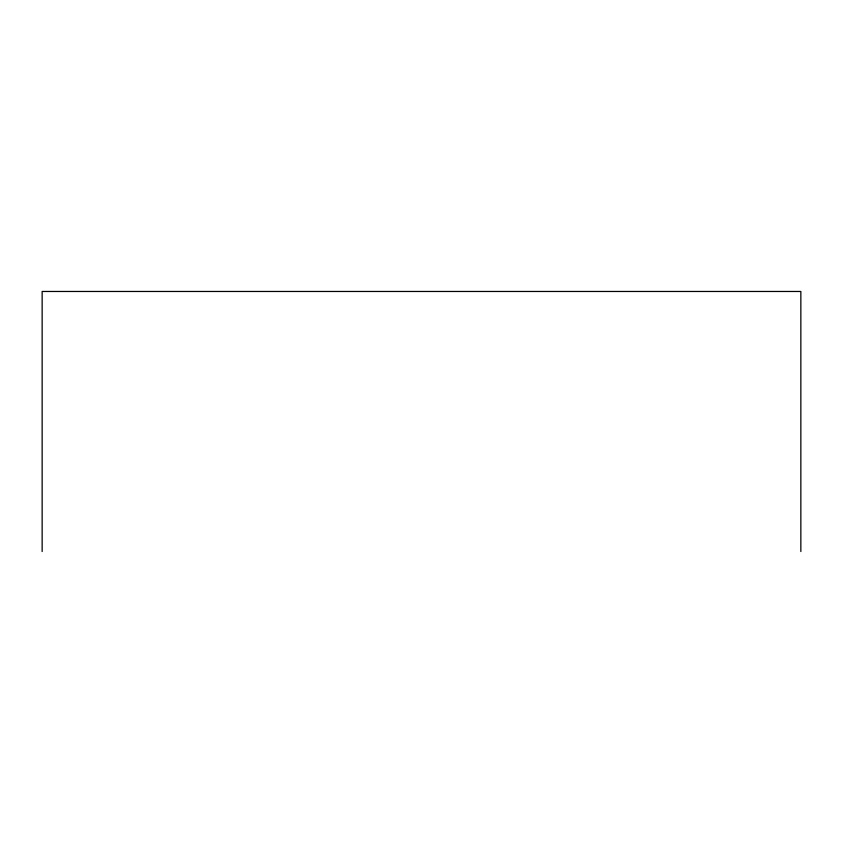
<?xml version="1.0" encoding="UTF-8"?>
<svg xmlns="http://www.w3.org/2000/svg" width="843" height="843" viewBox="0 0 843 843"><rect width="100%" height="100%" fill="white"/><g stroke="black" fill="none" stroke-linecap="round" stroke-linejoin="round"><path stroke-width="1.26" d="M800.85 551.533L800.85 291.467L42.15 291.467L42.15 551.533"/></g></svg>
